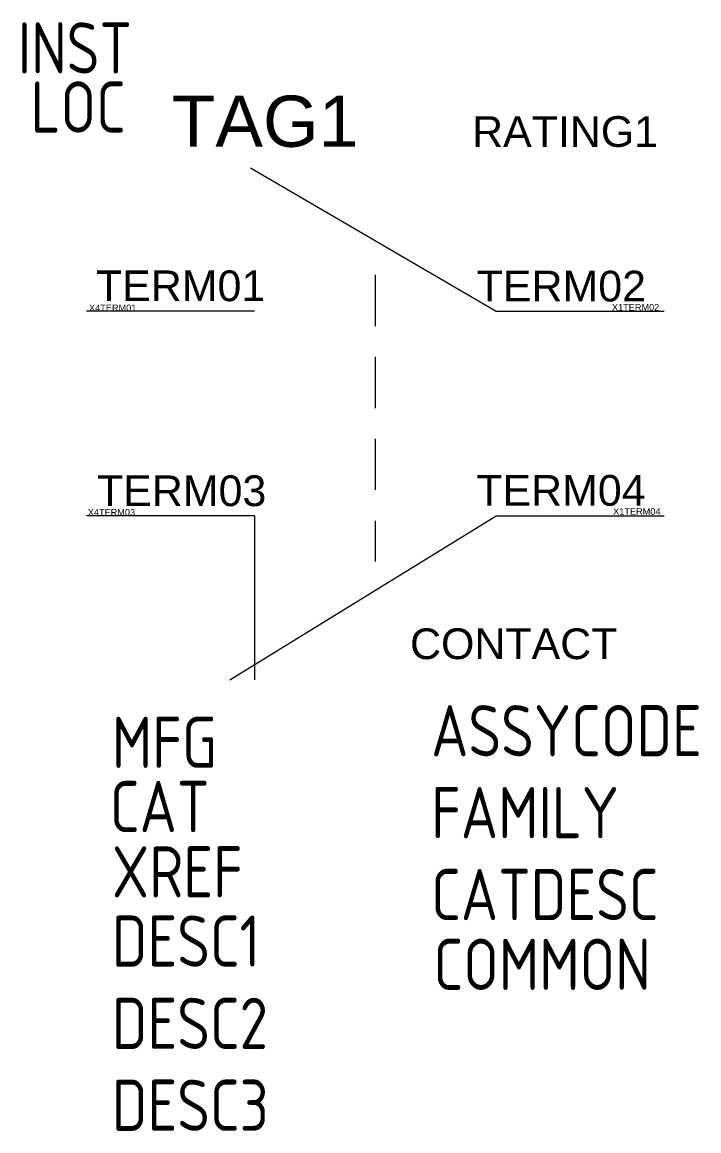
# Model space of a CAD drawing. Header units: inches. Extents: x -0.2 to 32.8, y 41 to 95.1.
import ezdxf
from ezdxf.enums import TextEntityAlignment as Align

# ---------------------------------------------------------------- set-up
doc = ezdxf.new("R2010")
doc.units = ezdxf.units.IN
doc.header["$MEASUREMENT"] = 0
doc.styles.get("Standard").update_dxf_attribs({"font": 'ARIAL.TTF'})
doc.styles.add('WD_IEC', font='isocp2.shx', dxfattribs={"width": 0.9, "height": 4})

msp = doc.modelspace()

# ---------------------------------------------------------------- linework, layer by layer
for p, q in [((10.899, 88.014), (22.899, 81.014)), ((17, 82.784), (17, 80.284)), ((17, 82.784), (17, 80.284)), ((10.899, 81.014), (2.899, 81.014)), ((11.101, 81.014), (3.101, 81.014)), ((22.899, 81.014), (30.899, 81.014)), ((23.101, 81.014), (31.101, 81.014)), ((17, 78.784), (17, 76.284)), ((17, 78.784), (17, 76.284)), ((17, 74.784), (17, 72.284)), ((17, 74.784), (17, 72.284)), ((10.899, 71.014), (2.899, 71.014)), ((11.101, 71.014), (3.101, 71.014)), ((9.899, 63.014), (22.899, 71.014)), ((11.101, 71.014), (11.101, 63.014)), ((22.899, 71.014), (30.899, 71.014)), ((23.101, 71.014), (31.101, 71.014)), ((17, 70.784), (17, 68.784)), ((17, 70.784), (17, 68.784))]:
    msp.add_line(p, q)
for centre in [(2.899, 81.014), (31.101, 81.014)]:
    msp.add_circle(centre, 0.000163)

# ---------------------------------------------------------------- texts
at = {"style": 'WD_IEC', "width": 0.9, "flags": 1}
for tag, p, s in [('INST', (-0.458, 92.624), ''), ('LOC', (0.172, 89.738), ''), ('ASSYCODE', (19.727, 59.276), ''), ('MFG', (4.136, 58.71), ''), ('CAT', (4.041, 55.573), ''), ('FAMILY', (19.727, 55.276), 'CBM_ACKO'), ('XREF', (4.136, 52.382), ''), ('CATDESC', (19.727, 51.276), ''), ('DESC1', (4.136, 49.001), ''), ('COMMON', (19.842, 47.864), '11'), ('DESC2', (4.136, 44.983), ''), ('DESC3', (4.136, 40.983), '')]:
    msp.add_attdef(tag, p, s, height=2.5, dxfattribs=at)
for tag, p, s, height in [('TAG1', (7.054, 89.044), 'GV-AN(E)', 2.5), ('TERM01', (3.36, 81.506), '53', 1.5), ('TERM03', (3.413, 71.496), '61', 1.5)]:
    msp.add_attdef(tag, p, s, height=height)
at = {"flags": 1}
for tag, height, p in [('RATING1', 1.5, (30.806, 89.041)), ('X1TERM02', 0.32, (30.864, 81.045)), ('X1TERM04', 0.32, (30.923, 71.074))]:
    msp.add_attdef(tag, text='', height=height, dxfattribs=at).set_placement(p, align=Align.RIGHT)
for tag, text, p in [('TERM02', '54', (30.216, 81.492)), ('TERM04', '62', (30.195, 71.514))]:
    msp.add_attdef(tag, text=text, height=1.5).set_placement(p, align=Align.RIGHT)
for tag, p, s, height in [('X4TERM01', (3.024, 81.02), '', 0.32), ('X4TERM03', (2.962, 71.033), '', 0.32), ('CONTACT', (18.695, 64.023), '1NO+1NC', 1.5)]:
    msp.add_attdef(tag, p, s, height=height, dxfattribs=at)

doc.saveas('drawing.dxf')
